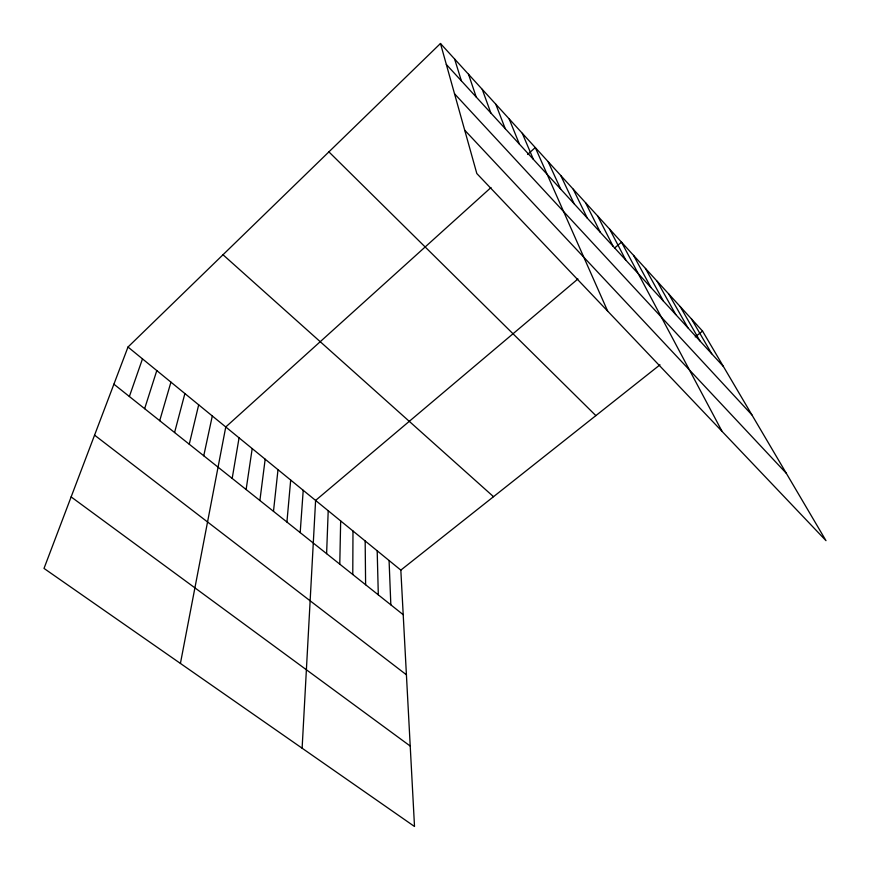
<?xml version="1.0" encoding="UTF-8"?>
<svg xmlns="http://www.w3.org/2000/svg" width="870" height="870" viewBox="0 0 870 870"><rect width="100%" height="100%" fill="white"/><g stroke="black" fill="none" stroke-linecap="round" stroke-linejoin="round"><path stroke-width="1.3" d="M352.774 574.515L352.981 531.004M339.778 564.151L340.67 520.934M326.609 553.668L328.207 510.744M302.118 748.2L315.603 500.424L577.93 278.965M300.183 532.603L303.217 490.299M286.915 522.033L290.689 480.055M273.484 511.342L278.008 469.691M259.891 500.5L265.176 459.197M246.123 489.538L252.202 448.583M232.181 478.424L239.065 437.849M180.416 663.429L225.765 426.974L491.006 187.528M203.754 455.771L212.302 415.969M189.258 444.233L198.686 404.833M174.576 432.531L184.897 393.555M159.71 420.688L170.933 382.137M144.637 408.683L156.796 370.576M129.369 396.513L142.484 358.875M127.999 347.032L44.011 568.414L414.512 826.5L400.831 570.122L127.999 347.032L440.47 43.5L702.547 331.089L825.989 540.661L476.825 173.543L440.47 43.5M527.633 154.458L535.289 147.541L607.641 311.09M614.514 248.08L621.517 242.164L722.111 431.444M400.831 570.122L659.993 364.813M695.217 336.907L702.547 331.089M71.133 496.911L410.227 746.058M94.569 435.152L406.421 674.794M113.894 384.181L403.212 614.698M223.003 254.747L493.529 496.694M328.903 151.869L595.863 415.621M464.7 130.174L786.317 473.313M454.531 93.786L751.908 414.892M446.332 64.467L723.394 366.487M691.422 318.877L711.736 353.775M680.144 306.501L699.904 340.877M668.725 293.973L687.92 327.816M657.154 281.271L675.762 314.559M645.431 268.406L663.44 301.129M633.556 255.378L650.945 287.502M609.674 229.18L625.791 260.087M597.69 216.021L613.143 246.308M585.532 202.688L600.322 232.323M573.221 189.171L587.304 218.142M560.748 175.479L574.113 203.754M548.1 161.613L560.737 189.171M522.294 133.295L533.386 159.362M509.124 118.842L519.412 144.126M495.78 104.193L505.22 128.662M482.241 89.338L490.832 112.969M468.517 74.265L476.227 97.048M454.597 58.997L461.394 80.888M389.075 560.508L390.837 604.835M377.188 550.786L378.309 594.852M365.161 540.955L365.617 584.749"/></g></svg>
